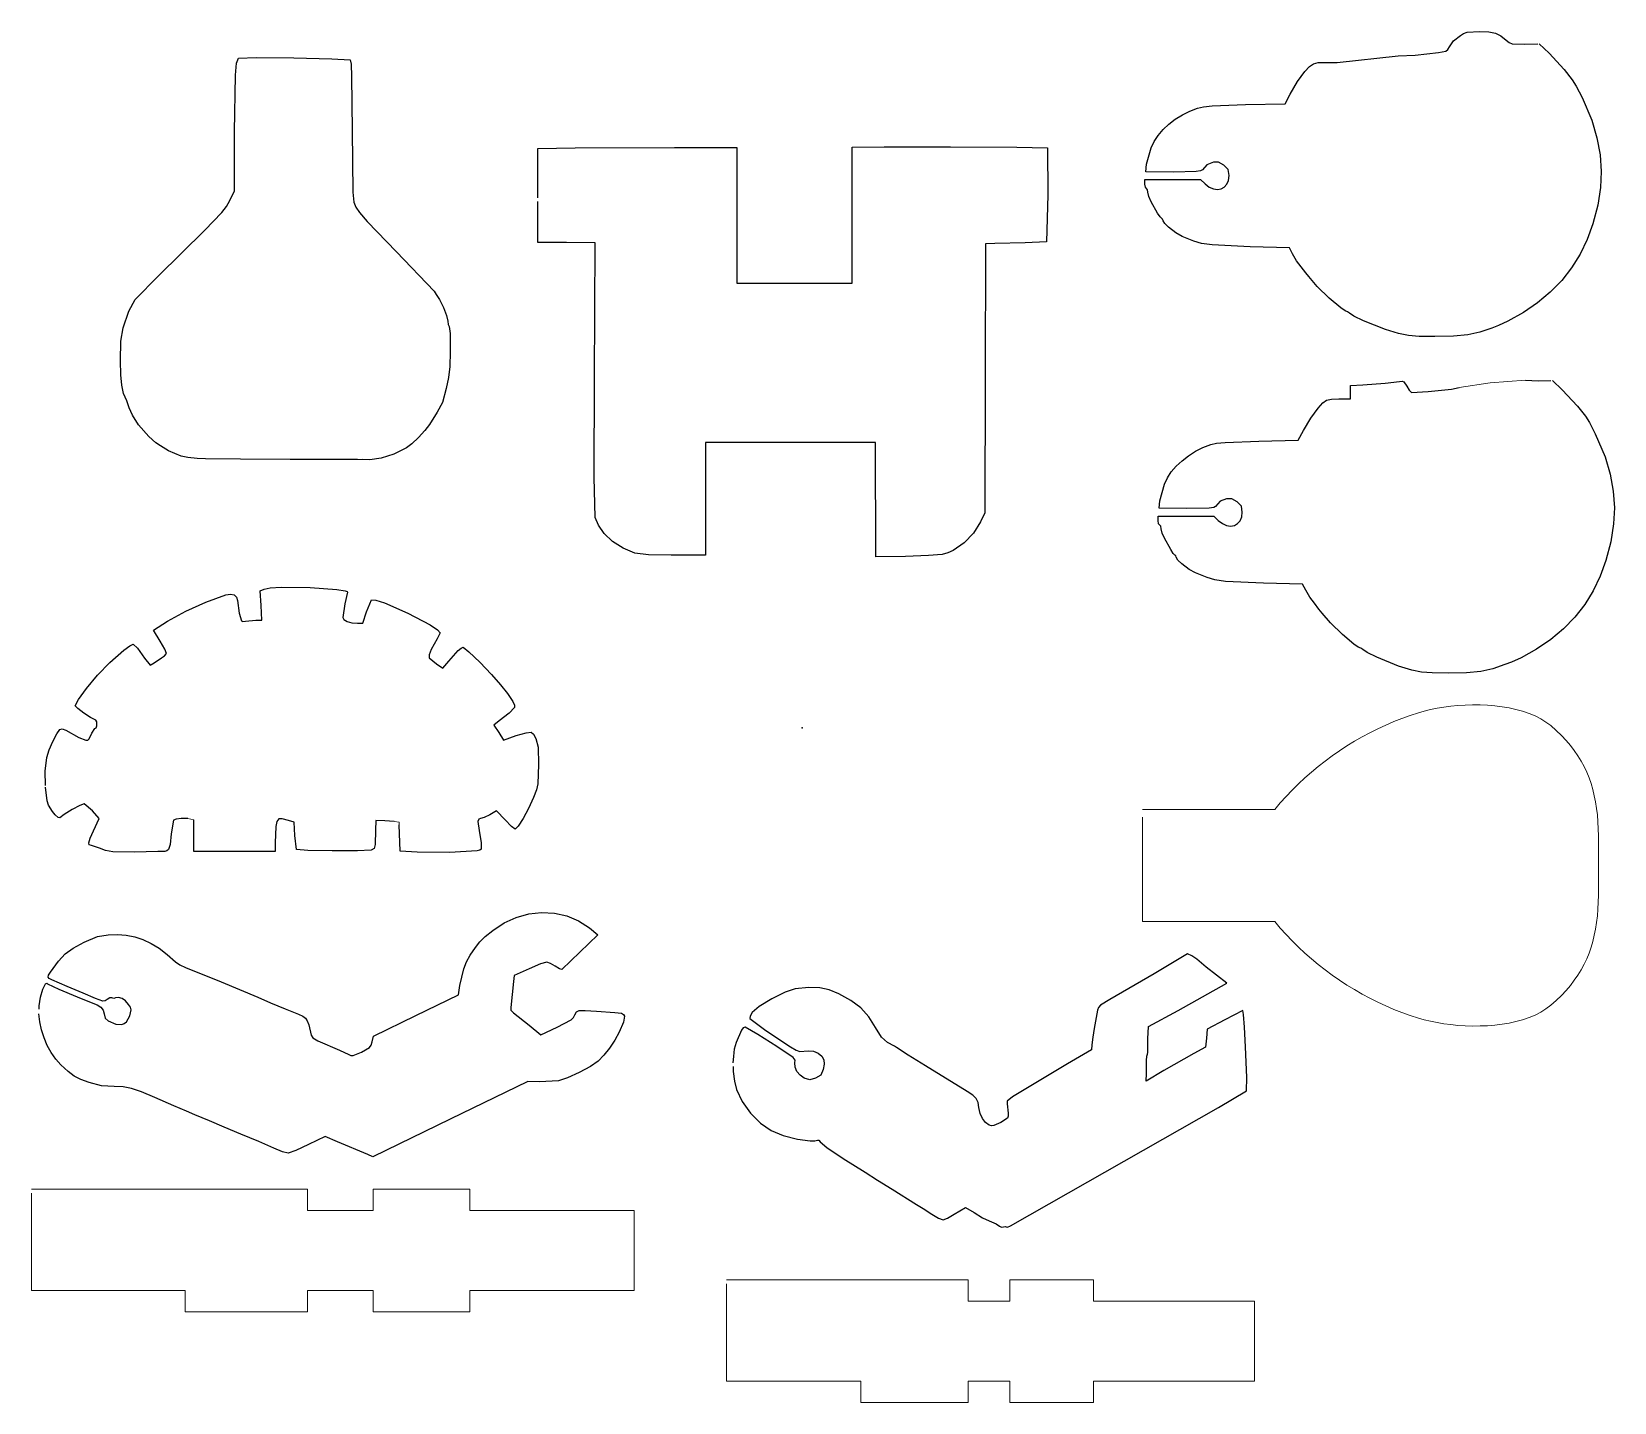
# Model space of a CAD drawing. Extents: x 15 to 312, y -32 to 226.
import ezdxf

# ---------------------------------------------------------------- set-up
doc = ezdxf.new("R2010")
doc.units = 0
doc.header["$MEASUREMENT"] = 0
doc.layers.add('Calque 1', color=7, linetype='Continuous')

# ---------------------------------------------------------------- blocks, each defined once
blk = doc.blocks.new('*E0')
at = {"color": 7, "linetype": 'Continuous', "lineweight": 0, "flags": 128}
blk.add_lwpolyline([(248.673922, 79.465738), (249.722841, 80.713895), (250.813898, 81.933428), (251.945344, 83.123158), (253.115435, 84.281911), (254.322422, 85.408508), (255.564559, 86.501774), (256.8401, 87.560531), (258.147297, 88.583603), (259.484403, 89.569813), (260.849672, 90.517985), (262.241357, 91.426942), (263.657711, 92.295507), (265.096988, 93.122503), (266.55744, 93.906755), (268.03732, 94.647084), (269.534883, 95.342315), (271.04838, 95.991271), (272.576066, 96.592775), (274.116193, 97.14565), (275.667015, 97.64872), (276.769192, 97.961052), (277.937307, 98.24149), (279.162836, 98.487748), (280.437255, 98.697546), (281.752041, 98.868598), (283.098671, 98.998621), (284.468621, 99.085333), (285.853367, 99.126449), (287.244386, 99.119687), (288.633155, 99.062763), (290.011149, 98.953393), (291.369846, 98.789295), (292.700722, 98.568185), (293.995254, 98.287779), (295.244917, 97.945795), (296.441189, 97.539948), (297.575545, 97.067956), (298.639463, 96.527535), (299.624419, 95.916402), (300.521889, 95.232273), (301.556058, 94.31773), (302.513701, 93.392861), (303.397303, 92.456052), (304.209351, 91.505688), (304.95233, 90.540155), (305.628725, 89.557839), (306.241023, 88.557125), (306.791709, 87.536398), (307.283268, 86.494044), (307.718186, 85.428449), (308.098949, 84.337999), (308.428042, 83.221078), (308.707951, 82.076073), (308.941162, 80.901368), (309.13016, 79.69535), (309.277431, 78.456404), (309.385461, 77.182916), (309.456735, 75.873271), (309.493738, 74.525854), (309.498957, 73.139052)], dxfattribs=at)
blk = doc.blocks.new('*E1')
at = {"color": 7, "linetype": 'Continuous', "lineweight": 0, "flags": 128}
blk.add_lwpolyline([(248.673922, 58.465738), (249.722841, 57.217581), (250.813898, 55.998048), (251.945344, 54.808318), (253.115435, 53.649566), (254.322422, 52.522968), (255.564559, 51.429703), (256.8401, 50.370946), (258.147297, 49.347874), (259.484403, 48.361663), (260.849672, 47.413491), (262.241357, 46.504535), (263.657711, 45.63597), (265.096988, 44.808973), (266.55744, 44.024722), (268.03732, 43.284392), (269.534883, 42.589162), (271.04838, 41.940206), (272.576066, 41.338702), (274.116193, 40.785827), (275.667015, 40.282757), (276.769192, 39.970425), (277.937307, 39.689988), (279.162836, 39.443729), (280.437255, 39.233931), (281.752041, 39.062879), (283.098671, 38.932856), (284.468621, 38.846144), (285.853367, 38.805028), (287.244386, 38.81179), (288.633155, 38.868714), (290.01115, 38.978083), (291.369847, 39.142181), (292.700722, 39.363292), (293.995254, 39.643697), (295.244917, 39.985681), (296.441189, 40.391528), (297.575545, 40.86352), (298.639463, 41.403941), (299.624419, 42.015074), (300.521889, 42.699203), (301.556058, 43.613746), (302.513701, 44.538615), (303.397303, 45.475424), (304.209351, 46.425788), (304.95233, 47.391321), (305.628725, 48.373637), (306.241023, 49.374352), (306.791709, 50.395078), (307.283268, 51.437432), (307.718186, 52.503027), (308.098949, 53.593478), (308.428042, 54.710398), (308.707951, 55.855404), (308.941162, 57.030108), (309.13016, 58.236126), (309.277431, 59.475072), (309.385461, 60.748561), (309.456735, 62.058206), (309.493738, 63.405622), (309.498957, 64.792424)], dxfattribs=at)

msp = doc.modelspace()

# ---------------------------------------------------------------- linework, layer by layer
at = {"color": 7, "linetype": 'Continuous', "lineweight": 0}
for p, q in [((289.169316, 159.64795), (283.324746, 158.7479)), ((295.757461, 160.100907), (289.169316, 159.64795)), ((44.484804, 77.774967), (45.622721, 77.51834)), ((248.673922, 79.465738), (223.844018, 79.465738)), ((223.844018, 78.047575), (223.844018, 58.465738)), ((84.203744, 77.128824), (83.258705, 77.249486)), ((84.218506, 76.617012), (84.203744, 77.128824)), ((309.498957, 64.792424), (309.498957, 73.139052)), ((223.844018, 58.465738), (248.673922, 58.465738)), ((15.172515, 8.140808), (43.985998, 8.140808)), ((15.172515, 4.140808), (15.172515, 7.415689)), ((43.985998, 8.140808), (66.968181, 8.140808)), ((66.968181, 8.140808), (66.968181, 4.140808)), ((79.316816, 4.140808), (79.316816, 8.140808)), ((79.316816, 8.140808), (97.496752, 8.140808)), ((97.496752, 8.140808), (97.496752, 4.140808)), ((66.968181, 4.140808), (79.316816, 4.140808)), ((97.496752, 4.140808), (128.368341, 4.140808)), ((145.699162, -8.88612), (170.949022, -8.88612)), ((170.949022, -8.88612), (191.088792, -8.88612)), ((191.088792, -8.88612), (191.088792, -12.88612)), ((198.935555, -12.88612), (198.935555, -8.88612)), ((198.935555, -8.88612), (214.638376, -8.88612)), ((214.638376, -8.88612), (214.638376, -12.88612)), ((145.699162, -12.88612), (145.699162, -9.61124)), ((145.699162, -27.88612), (145.699162, -12.88612)), ((191.088792, -12.88612), (198.935555, -12.88612)), ((214.638376, -12.88612), (244.895042, -12.88612)), ((244.895042, -12.88612), (244.895042, -27.88612)), ((170.949022, -27.88612), (145.699162, -27.88612)), ((170.949022, -31.88612), (170.949022, -27.88612)), ((191.088792, -27.88612), (191.088792, -31.88612)), ((191.088792, -27.88612), (198.935555, -27.88612)), ((198.935555, -27.88612), (198.935555, -31.88612)), ((214.638376, -31.88612), (214.638376, -27.88612)), ((214.638376, -27.88612), (244.895042, -27.88612)), ((191.088792, -31.88612), (170.949022, -31.88612)), ((198.935555, -31.88612), (214.638376, -31.88612))]:
    msp.add_line(p, q, dxfattribs=at)
at = {"color": 7, "linetype": 'Continuous', "lineweight": 0, "flags": 128}
msp.add_lwpolyline([(128.368341, 4.140808), (128.368341, -10.859192), (97.496752, -10.859192), (97.496752, -14.859192), (79.316816, -14.859192), (79.316816, -10.859192), (66.968181, -10.859192), (66.968181, -14.859192), (43.985998, -14.859192), (43.985998, -10.859192), (15.172515, -10.859192), (15.172515, 4.140808)], dxfattribs=at)
at = {"color": 7, "linetype": 'Continuous'}
msp.add_point((159.902638, 94.832295), dxfattribs=at)
at = {"layer": 'Calque 1', "color": 7}
for p, q in [((281.493453, 222.721241), (282.229357, 223.846998)), ((282.229357, 223.846998), (283.558852, 224.901741)), ((283.558852, 224.901741), (284.157793, 225.264437)), ((284.157793, 225.264437), (284.808003, 225.473573)), ((284.808003, 225.473573), (287.114171, 225.598008)), ((287.114171, 225.598008), (288.870036, 225.542314)), ((288.870036, 225.542314), (290.132003, 225.306958)), ((290.132003, 225.306958), (291.150966, 224.811562)), ((291.150966, 224.811562), (292.177819, 223.97575)), ((292.177819, 223.97575), (292.709589, 223.537051)), ((292.709589, 223.537051), (293.279858, 223.308175)), ((293.279858, 223.308175), (295.68528, 223.23819)), ((295.68528, 223.23819), (298.071805, 223.280435)), ((298.346075, 223.28529), (300.200837, 221.540559)), ((53.658604, 219.673035), (54.017099, 220.594439)), ((54.017099, 220.594439), (57.352016, 220.712905)), ((57.352016, 220.712905), (64.440365, 220.665345)), ((64.440365, 220.665345), (71.5661, 220.505893)), ((71.5661, 220.505893), (75.013174, 220.28868)), ((75.013174, 220.28868), (75.165284, 219.487187)), ((260.427822, 219.821521), (271.882297, 221.043077)), ((271.882297, 221.043077), (275.035966, 221.198872)), ((275.035966, 221.198872), (279.410747, 221.674352)), ((279.410747, 221.674352), (280.847143, 221.955168)), ((280.847143, 221.955168), (281.200564, 222.243118)), ((281.200564, 222.243118), (281.493453, 222.721241)), ((300.200837, 221.540559), (303.043376, 218.468254)), ((53.280584, 206.803295), (53.435387, 217.42375)), ((53.435387, 217.42375), (53.658604, 219.673035)), ((75.165284, 219.487187), (75.273027, 217.152871)), ((75.273027, 217.152871), (75.379882, 206.998968)), ((252.952052, 216.21176), (254.356062, 218.098049)), ((254.356062, 218.098049), (255.221183, 219.064534)), ((255.221183, 219.064534), (255.942204, 219.579512)), ((255.942204, 219.579512), (256.836954, 219.784626)), ((256.836954, 219.784626), (258.22326, 219.821521)), ((258.22326, 219.821521), (260.427822, 219.821521)), ((303.043376, 218.468254), (304.549194, 216.576103)), ((251.584936, 213.8604), (252.952052, 216.21176)), ((304.549194, 216.576103), (305.30951, 215.362862)), ((305.30951, 215.362862), (306.40896, 213.226686)), ((232.721291, 210.678831), (234.181156, 211.229923)), ((234.181156, 211.229923), (235.273726, 211.480251)), ((235.273726, 211.480251), (236.914239, 211.657474)), ((236.914239, 211.657474), (243.182337, 211.891299)), ((243.182337, 211.891299), (250.631293, 212.060409)), ((250.631293, 212.060409), (251.584936, 213.8604)), ((306.40896, 213.226686), (308.271837, 208.955965)), ((227.703459, 207.188839), (228.786357, 208.212922)), ((228.786357, 208.212922), (229.999733, 209.149701)), ((229.999733, 209.149701), (231.319431, 209.978547)), ((231.319431, 209.978547), (232.721291, 210.678831)), ((308.271837, 208.955965), (309.209113, 205.653881)), ((53.268279, 195.70829), (53.280584, 206.803295)), ((75.379882, 206.998968), (75.498818, 195.455868)), ((226.025733, 204.961279), (226.775199, 206.098082)), ((226.775199, 206.098082), (227.703459, 207.188839)), ((309.209113, 205.653881), (309.78233, 202.455877)), ((110.230588, 203.630849), (117.283325, 203.743159)), ((110.251199, 202.501842), (110.230588, 203.630849)), ((110.272238, 194.374981), (110.251199, 202.501842)), ((117.283325, 203.743159), (135.907384, 203.867014)), ((135.907384, 203.867014), (147.610309, 203.860777)), ((147.610309, 203.860777), (147.610309, 178.345378)), ((169.280502, 203.92725), (175.334025, 203.940776)), ((169.280502, 178.345378), (169.280502, 203.92725)), ((175.334025, 203.940776), (187.769334, 203.974879)), ((187.769334, 203.974879), (200.202132, 203.906008)), ((200.202132, 203.906008), (205.964306, 203.743484)), ((205.964306, 203.743484), (206.035242, 194.936092)), ((224.614353, 200.699517), (225.47922, 203.799059)), ((225.47922, 203.799059), (226.025733, 204.961279)), ((309.78233, 202.455877), (309.992348, 199.355039)), ((224.469178, 199.270482), (224.614353, 200.699517)), ((229.700562, 199.205808), (224.469178, 199.270482)), ((224.614353, 200.699517), (224.614353, 200.699517)), ((233.894189, 199.305779), (229.700562, 199.205808)), ((234.763145, 199.43314), (233.894189, 199.305779)), ((235.096679, 199.634583), (234.763145, 199.43314)), ((235.935513, 200.589732), (235.096679, 199.634583)), ((237.155758, 201.074478), (235.935513, 200.589732)), ((238.13757, 201.076383), (237.155758, 201.074478)), ((239.12224, 200.506757), (238.13757, 201.076383)), ((239.933799, 199.678989), (239.12224, 200.506757)), ((240.101546, 198.569936), (239.933799, 199.678989)), ((309.992348, 199.355039), (309.840027, 196.34445)), ((224.303378, 196.961521), (224.303378, 197.808187)), ((224.303378, 197.808187), (229.527057, 197.808187)), ((224.386281, 196.363562), (224.303378, 196.961521)), ((224.5856, 196.114854), (224.386281, 196.363562)), ((229.527057, 197.808187), (234.750737, 197.808187)), ((234.750737, 197.808187), (235.601086, 196.995548)), ((235.601086, 196.995548), (236.379062, 196.394636)), ((236.379062, 196.394636), (237.162149, 196.044959)), ((238.610335, 196.052678), (239.208776, 196.386754)), ((239.208776, 196.386754), (239.679011, 196.925429)), ((239.679011, 196.925429), (239.987711, 197.657043)), ((239.987711, 197.657043), (240.101546, 198.569936)), ((309.840027, 196.34445), (309.360523, 192.999129)), ((51.770451, 192.775869), (52.375127, 193.856398)), ((52.375127, 193.856398), (53.268279, 195.70829)), ((75.498818, 195.455868), (75.689083, 193.587319)), ((75.689083, 193.587319), (76.045672, 192.610825)), ((110.276269, 185.991508), (110.274032, 193.682172)), ((206.035242, 194.936092), (205.802712, 186.120949)), ((224.78492, 195.910119), (224.5856, 196.114854)), ((224.867822, 195.417884), (224.78492, 195.910119)), ((225.046391, 194.612241), (224.867822, 195.417884)), ((225.475718, 193.653995), (225.046391, 194.612241)), ((226.656967, 191.528743), (225.475718, 193.653995)), ((237.162149, 196.044959), (237.917016, 195.93486)), ((237.917016, 195.93486), (238.610335, 196.052678)), ((47.684063, 188.300292), (50.918169, 191.644975)), ((50.918169, 191.644975), (51.770451, 192.775869)), ((76.045672, 192.610825), (76.738405, 191.611922)), ((76.738405, 191.611922), (78.208616, 189.924761)), ((227.129417, 190.781295), (226.656967, 191.528743)), ((227.46018, 190.470409), (227.129417, 190.781295)), ((227.622523, 190.350274), (227.46018, 190.470409)), ((227.690045, 190.061438), (227.622523, 190.350274)), ((309.360523, 192.999129), (308.403784, 189.482632)), ((38.927381, 179.671712), (47.684063, 188.300292)), ((78.208616, 189.924761), (83.736228, 184.207285)), ((228.00093, 189.540401), (227.690045, 190.061438)), ((228.748378, 188.861994), (228.00093, 189.540401)), ((230.118141, 187.78025), (228.748378, 188.861994)), ((231.316673, 187.131245), (230.118141, 187.78025)), ((308.403784, 189.482632), (307.359401, 186.548814)), ((115.638423, 185.964606), (110.276269, 185.991508)), ((121.000578, 185.937704), (115.638423, 185.964606)), ((120.872418, 160.393084), (121.000578, 185.937704)), ((194.343215, 185.738164), (194.270043, 160.465667)), ((196.12491, 185.789537), (194.343215, 185.738164)), ((201.808414, 185.932732), (196.12491, 185.789537)), ((205.802712, 186.120949), (201.808414, 185.932732)), ((233.4756, 186.241007), (231.316673, 187.131245)), ((234.928931, 185.830261), (233.4756, 186.241007)), ((236.933955, 185.544829), (234.928931, 185.830261)), ((244.071535, 185.20609), (236.933955, 185.544829)), ((251.431777, 185.016965), (244.071535, 185.20609)), ((252.016601, 183.86313), (251.431777, 185.016965)), ((307.359401, 186.548814), (306.038717, 183.794075)), ((83.736228, 184.207285), (90.803834, 176.847698)), ((252.788775, 182.568187), (252.016601, 183.86313)), ((253.654489, 181.439298), (252.788775, 182.568187)), ((254.503916, 180.310409), (253.654489, 181.439298)), ((306.038717, 183.794075), (304.444369, 181.22144)), ((34.634859, 175.282744), (38.927381, 179.671712)), ((255.081958, 179.572652), (254.503916, 180.310409)), ((256.658425, 177.733285), (255.081958, 179.572652)), ((302.578997, 178.833937), (300.44524, 176.634593)), ((304.444369, 181.22144), (302.578997, 178.833937)), ((90.803834, 176.847698), (91.181185, 176.215712)), ((91.181185, 176.215712), (91.804727, 175.276179)), ((147.610309, 178.345378), (169.280502, 178.345378)), ((258.913409, 175.554318), (256.658425, 177.733285)), ((261.075121, 173.734514), (258.913409, 175.554318)), ((300.44524, 176.634593), (298.045736, 174.626432)), ((32.388985, 169.939744), (33.452674, 173.068134)), ((33.452674, 173.068134), (34.634859, 175.282744)), ((91.804727, 175.276179), (92.516401, 173.803212)), ((92.516401, 173.803212), (93.10113, 172.291913)), ((261.879815, 173.17766), (261.075121, 173.734514)), ((262.371769, 172.972632), (261.879815, 173.17766)), ((262.732638, 172.732585), (262.371769, 172.972632)), ((263.556479, 172.182169), (262.732638, 172.732585)), ((295.383123, 172.812483), (292.460042, 171.195772)), ((298.045736, 174.626432), (295.383123, 172.812483)), ((31.938152, 167.426291), (32.388985, 169.939744)), ((93.10113, 172.291913), (93.343834, 171.237385)), ((93.343834, 171.237385), (93.427708, 170.578019)), ((93.427708, 170.578019), (93.629361, 170.200704)), ((93.629361, 170.200704), (93.811401, 168.872313)), ((265.381085, 171.284716), (263.556479, 172.182169)), ((269.458933, 169.634214), (265.381085, 171.284716)), ((271.954766, 168.883912), (269.458933, 169.634214)), ((289.426153, 169.896669), (287.183178, 169.119173)), ((290.696153, 170.392559), (289.426153, 169.896669)), ((292.460042, 171.195772), (290.696153, 170.392559)), ((31.831844, 163.787376), (31.938152, 167.426291)), ((93.811401, 168.872313), (93.805942, 165.456825)), ((273.793945, 168.491245), (271.954766, 168.883912)), ((275.793951, 168.3405), (273.793945, 168.491245)), ((278.772267, 168.315965), (275.793951, 168.3405)), ((282.242382, 168.386113), (278.772267, 168.315965)), ((284.917304, 168.634751), (282.242382, 168.386113)), ((287.183178, 169.119173), (284.917304, 168.634751)), ((31.895019, 161.153094), (31.831844, 163.787376)), ((93.805942, 165.456825), (93.702751, 162.692311)), ((32.090181, 159.174866), (31.895019, 161.153094)), ((93.486316, 160.603927), (93.059489, 158.568923)), ((93.702751, 162.692311), (93.486316, 160.603927)), ((32.453991, 157.621033), (32.090181, 159.174866)), ((33.02311, 156.259939), (32.453991, 157.621033)), ((93.059489, 158.568923), (92.325117, 155.964551)), ((120.852196, 141.887035), (120.872418, 160.393084)), ((194.270043, 160.465667), (194.196901, 135.193171)), ((262.905425, 159.103582), (265.233759, 159.275961)), ((262.905425, 157.858917), (262.905425, 159.103582)), ((262.905425, 156.614253), (262.905425, 157.858917)), ((265.233759, 159.275961), (269.396536, 159.578774)), ((269.396536, 159.578774), (272.110803, 159.866113)), ((272.110803, 159.866113), (272.597343, 159.920529)), ((272.597343, 159.920529), (272.926333, 159.833459)), ((272.926333, 159.833459), (273.472686, 159.00715)), ((273.472686, 159.00715), (273.932155, 158.244022)), ((273.932155, 158.244022), (274.3599, 157.835809)), ((274.3599, 157.835809), (277.513569, 157.991604)), ((277.513569, 157.991604), (281.88835, 158.467084)), ((281.88835, 158.467084), (283.324746, 158.7479)), ((295.757461, 160.100907), (298.162883, 160.030922)), ((298.162883, 160.030922), (300.549408, 160.073167)), ((300.823678, 160.078022), (302.67844, 158.333291)), ((302.67844, 158.333291), (305.520979, 155.260986)), ((33.512723, 154.927969), (33.02311, 156.259939)), ((34.089591, 153.541853), (33.512723, 154.927969)), ((92.325117, 155.964551), (91.358635, 154.130107)), ((255.429655, 153.004492), (256.833665, 154.890781)), ((256.833665, 154.890781), (257.698786, 155.857266)), ((257.698786, 155.857266), (258.419807, 156.372244)), ((258.419807, 156.372244), (259.314557, 156.577358)), ((259.314557, 156.577358), (260.700863, 156.614253)), ((260.700863, 156.614253), (262.905425, 156.614253)), ((305.520979, 155.260986), (307.026797, 153.368835)), ((35.236559, 151.755421), (34.089591, 153.541853)), ((37.198631, 149.521453), (35.236559, 151.755421)), ((89.877798, 151.830873), (89.006643, 150.655735)), ((91.358635, 154.130107), (89.877798, 151.830873)), ((254.062539, 150.653132), (255.429655, 153.004492)), ((307.026797, 153.368835), (307.787113, 152.155594)), ((307.787113, 152.155594), (308.886563, 150.019418)), ((38.519645, 148.330522), (37.198631, 149.521453)), ((87.840355, 149.363251), (86.616392, 148.19762)), ((89.006643, 150.655735), (87.840355, 149.363251)), ((239.391842, 148.450206), (245.65994, 148.684031)), ((245.65994, 148.684031), (253.108896, 148.853141)), ((253.108896, 148.853141), (254.062539, 150.653132)), ((308.886563, 150.019418), (310.74944, 145.748697)), ((39.359225, 147.780183), (38.519645, 148.330522)), ((40.89386, 146.828221), (39.359225, 147.780183)), ((43.24939, 145.845962), (40.89386, 146.828221)), ((44.538634, 145.573935), (43.24939, 145.845962)), ((83.222837, 146.244694), (80.797596, 145.456756)), ((85.572211, 147.403044), (83.222837, 146.244694)), ((86.616392, 148.19762), (85.572211, 147.403044)), ((173.667719, 148.432535), (141.760686, 148.432535)), ((141.760686, 148.432535), (141.760686, 127.234037)), ((173.721352, 126.936956), (173.667719, 148.432535)), ((231.26396, 145.005654), (232.477336, 145.942433)), ((232.477336, 145.942433), (233.797034, 146.771279)), ((233.797034, 146.771279), (235.198894, 147.471563)), ((235.198894, 147.471563), (236.658759, 148.022655)), ((236.658759, 148.022655), (237.751329, 148.272983)), ((237.751329, 148.272983), (239.391842, 148.450206)), ((310.74944, 145.748697), (311.686716, 142.446613)), ((46.271716, 145.385099), (44.538634, 145.573935)), ((47.824421, 145.326467), (46.271716, 145.385099)), ((54.423991, 145.302076), (47.824421, 145.326467)), ((63.728874, 145.226078), (54.423991, 145.302076)), ((76.410501, 145.226078), (63.728874, 145.226078)), ((78.715969, 145.141876), (76.410501, 145.226078)), ((77.397441, 145.402701), (77.397441, 145.402701)), ((80.797596, 145.456756), (78.715969, 145.141876)), ((228.503336, 141.754011), (229.252802, 142.890814)), ((229.252802, 142.890814), (230.181062, 143.981571)), ((230.181062, 143.981571), (231.26396, 145.005654)), ((121.000293, 134.357115), (120.852196, 141.887035)), ((227.091956, 137.492249), (227.956823, 140.591791)), ((227.956823, 140.591791), (228.503336, 141.754011)), ((311.686716, 142.446613), (312.259933, 139.248609)), ((226.946781, 136.063214), (227.091956, 137.492249)), ((227.091956, 137.492249), (227.091956, 137.492249)), ((238.413116, 137.382464), (237.574282, 136.427315)), ((239.633361, 137.86721), (238.413116, 137.382464)), ((240.615173, 137.869115), (239.633361, 137.86721)), ((241.599843, 137.299489), (240.615173, 137.869115)), ((242.411402, 136.471721), (241.599843, 137.299489)), ((312.259933, 139.248609), (312.469951, 136.147771)), ((121.681749, 132.875841), (121.000293, 134.357115)), ((194.196901, 135.193171), (193.42481, 133.543915)), ((226.780981, 133.754253), (226.780981, 134.600919)), ((226.780981, 134.600919), (232.00466, 134.600919)), ((232.178165, 135.99854), (226.946781, 136.063214)), ((232.00466, 134.600919), (237.22834, 134.600919)), ((236.371792, 136.098511), (232.178165, 135.99854)), ((237.240748, 136.225872), (236.371792, 136.098511)), ((237.22834, 134.600919), (238.078689, 133.78828)), ((237.574282, 136.427315), (237.240748, 136.225872)), ((238.078689, 133.78828), (238.856665, 133.187368)), ((242.156614, 133.718161), (242.465314, 134.449775)), ((242.579149, 135.362668), (242.411402, 136.471721)), ((242.465314, 134.449775), (242.579149, 135.362668)), ((312.469951, 136.147771), (312.31763, 133.137182)), ((122.691622, 131.333455), (121.681749, 132.875841)), ((124.287094, 129.841666), (122.691622, 131.333455)), ((192.096953, 131.412903), (190.319923, 129.561579)), ((193.42481, 133.543915), (192.096953, 131.412903)), ((226.863884, 133.156294), (226.780981, 133.754253)), ((227.063203, 132.907586), (226.863884, 133.156294)), ((227.262523, 132.702851), (227.063203, 132.907586)), ((227.345425, 132.210616), (227.262523, 132.702851)), ((227.523994, 131.404973), (227.345425, 132.210616)), ((227.953321, 130.446727), (227.523994, 131.404973)), ((238.856665, 133.187368), (239.639752, 132.837691)), ((239.639752, 132.837691), (240.394619, 132.727592)), ((240.394619, 132.727592), (241.087938, 132.84541)), ((241.087938, 132.84541), (241.686379, 133.179486)), ((241.686379, 133.179486), (242.156614, 133.718161)), ((312.31763, 133.137182), (311.838126, 129.791861)), ((126.272915, 128.55211), (124.287094, 129.841666)), ((128.45384, 127.61642), (126.272915, 128.55211)), ((188.294755, 128.161838), (187.251941, 127.685026)), ((190.319923, 129.561579), (188.294755, 128.161838)), ((229.13457, 128.321475), (227.953321, 130.446727)), ((229.60702, 127.574027), (229.13457, 128.321475)), ((311.838126, 129.791861), (310.881387, 126.275364)), ((128.453839, 127.616406), (128.45384, 127.61642)), ((131.042121, 127.339986), (128.453839, 127.616406)), ((135.312418, 127.225526), (131.042121, 127.339986)), ((141.760686, 127.234037), (135.312418, 127.225526)), ((179.316608, 127.029727), (173.721352, 126.936956)), ((183.65325, 127.172524), (179.316608, 127.029727)), ((186.222479, 127.38557), (183.65325, 127.172524)), ((187.251941, 127.685026), (186.222479, 127.38557)), ((229.937783, 127.263141), (229.60702, 127.574027)), ((230.100126, 127.143006), (229.937783, 127.263141)), ((230.167648, 126.85417), (230.100126, 127.143006)), ((230.478533, 126.333133), (230.167648, 126.85417)), ((231.225981, 125.654726), (230.478533, 126.333133)), ((232.595744, 124.572982), (231.225981, 125.654726)), ((310.881387, 126.275364), (309.837004, 123.341546)), ((233.794276, 123.923977), (232.595744, 124.572982)), ((235.953203, 123.033739), (233.794276, 123.923977)), ((237.406534, 122.622993), (235.953203, 123.033739)), ((239.411558, 122.337561), (237.406534, 122.622993)), ((246.549138, 121.998822), (239.411558, 122.337561)), ((253.90938, 121.809697), (246.549138, 121.998822)), ((309.837004, 123.341546), (308.51632, 120.586807)), ((47.91892, 118.424768), (51.6294, 119.798084)), ((51.6294, 119.798084), (52.517734, 119.95138)), ((52.517734, 119.95138), (53.214675, 119.805779)), ((53.214675, 119.805779), (53.669809, 119.386021)), ((53.669809, 119.386021), (53.832723, 118.716846)), ((58.098165, 120.533298), (58.843932, 120.885244)), ((58.265856, 117.780799), (58.098165, 120.533298)), ((58.843932, 120.885244), (59.999716, 121.110489)), ((59.999716, 121.110489), (62.040812, 121.224732)), ((62.040812, 121.224732), (67.46689, 121.170557)), ((67.46689, 121.170557), (72.498066, 120.823423)), ((72.498066, 120.823423), (74.045534, 120.571465)), ((74.51024, 120.284031), (73.996074, 118.106689)), ((74.045534, 120.571465), (74.433733, 120.431396)), ((74.433733, 120.431396), (74.51024, 120.284031)), ((254.494204, 120.655862), (253.90938, 121.809697)), ((255.266378, 119.360919), (254.494204, 120.655862)), ((256.132092, 118.23203), (255.266378, 119.360919)), ((308.51632, 120.586807), (306.921972, 118.014172)), ((40.679306, 114.887415), (44.114134, 116.712264)), ((44.114134, 116.712264), (47.91892, 118.424768)), ((53.832723, 118.716846), (54.176168, 116.36281)), ((54.176168, 116.36281), (54.582714, 114.941548)), ((58.433544, 115.0283), (58.265856, 117.780799)), ((73.996074, 118.106689), (73.603127, 115.549799)), ((77.398279, 114.46668), (78.074749, 116.590911)), ((78.074749, 116.590911), (78.981828, 118.85766)), ((78.981828, 118.85766), (79.823523, 118.811431)), ((79.823523, 118.811431), (81.424491, 118.29828)), ((81.424491, 118.29828), (85.829796, 116.387217)), ((85.829796, 116.387217), (90.048841, 114.156474)), ((256.981519, 117.103141), (256.132092, 118.23203)), ((257.559561, 116.365384), (256.981519, 117.103141)), ((259.136028, 114.526017), (257.559561, 116.365384)), ((306.921972, 118.014172), (305.0566, 115.626669)), ((38.078698, 113.177063), (40.679306, 114.887415)), ((39.312438, 111.114781), (38.078698, 113.177063)), ((54.582714, 114.941548), (54.866216, 114.801067)), ((54.866216, 114.801067), (55.340335, 114.864157)), ((55.340335, 114.864157), (57.2973, 115.0283)), ((57.2973, 115.0283), (58.433544, 115.0283)), ((73.603127, 115.549799), (73.826962, 115.144614)), ((73.826962, 115.144614), (74.444933, 114.797497)), ((74.444933, 114.797497), (75.336734, 114.555399)), ((75.336734, 114.555399), (76.382059, 114.465269)), ((76.382059, 114.465269), (77.398279, 114.46668)), ((90.048841, 114.156474), (91.416984, 113.243722)), ((91.416984, 113.243722), (91.932723, 112.63805)), ((261.391012, 112.34705), (259.136028, 114.526017)), ((302.922843, 113.427325), (300.523339, 111.419164)), ((305.0566, 115.626669), (302.922843, 113.427325)), ((32.513565, 109.431621), (33.60259, 110.214395)), ((33.60259, 110.214395), (34.236025, 110.512744)), ((34.236025, 110.512744), (35.025146, 109.816242)), ((40.206334, 109.599983), (39.312438, 111.114781)), ((91.358339, 111.551985), (90.215007, 109.515648)), ((91.932723, 112.63805), (91.358339, 111.551985)), ((263.552724, 110.527246), (261.391012, 112.34705)), ((264.357418, 109.970392), (263.552724, 110.527246)), ((300.523339, 111.419164), (297.860726, 109.605215)), ((27.549469, 104.688053), (29.834182, 107.086437)), ((29.834182, 107.086437), (32.513565, 109.431621)), ((35.025146, 109.816242), (36.357791, 107.937142)), ((36.357791, 107.937142), (37.440037, 106.561633)), ((37.440037, 106.561633), (38.18673, 107.055522)), ((38.18673, 107.055522), (39.544123, 107.968169)), ((39.544123, 107.968169), (40.157874, 108.37203)), ((40.157874, 108.37203), (40.495641, 108.754971)), ((40.495641, 108.754971), (40.206334, 109.599983)), ((89.858617, 108.534702), (89.815811, 107.973142)), ((89.815811, 107.973142), (91.212724, 106.853795)), ((90.215007, 109.515648), (89.858617, 108.534702)), ((92.439479, 106.009765), (93.524169, 107.344032)), ((93.524169, 107.344032), (95.300181, 109.361313)), ((95.300181, 109.361313), (95.85138, 109.809563)), ((95.85138, 109.809563), (96.244989, 109.9483)), ((96.244989, 109.9483), (97.304257, 109.124127)), ((97.304257, 109.124127), (99.329153, 107.163123)), ((99.329153, 107.163123), (101.558991, 104.83256)), ((264.849372, 109.765364), (264.357418, 109.970392)), ((265.210241, 109.525317), (264.849372, 109.765364)), ((266.034082, 108.974901), (265.210241, 109.525317)), ((267.858688, 108.077448), (266.034082, 108.974901)), ((271.936536, 106.426946), (267.858688, 108.077448)), ((293.173756, 107.185291), (291.903756, 106.689401)), ((294.937645, 107.988504), (293.173756, 107.185291)), ((297.860726, 109.605215), (294.937645, 107.988504)), ((25.462799, 102.22961), (27.549469, 104.688053)), ((91.212724, 106.853795), (92.439479, 106.009765)), ((101.558991, 104.83256), (103.233082, 102.899712)), ((274.432369, 105.676644), (271.936536, 106.426946)), ((276.271548, 105.283977), (274.432369, 105.676644)), ((278.271554, 105.133232), (276.271548, 105.283977)), ((281.24987, 105.108697), (278.271554, 105.133232)), ((284.719985, 105.178845), (281.24987, 105.108697)), ((287.394907, 105.427483), (284.719985, 105.178845)), ((289.660781, 105.911905), (287.394907, 105.427483)), ((291.903756, 106.689401), (289.660781, 105.911905)), ((23.941456, 100.170935), (25.462799, 102.22961)), ((103.233082, 102.899712), (104.534524, 101.284422)), ((104.534524, 101.284422), (105.544229, 99.790869)), ((23.352723, 98.971856), (23.941456, 100.170935)), ((23.856602, 98.437788), (23.352723, 98.971856)), ((24.998334, 97.568992), (23.856602, 98.437788)), ((105.901657, 98.620673), (104.83997, 97.606716)), ((105.544229, 99.790869), (105.84955, 99.077532)), ((105.84955, 99.077532), (105.901657, 98.620673)), ((26.223063, 96.759073), (24.998334, 97.568992)), ((26.975932, 96.401633), (26.223063, 96.759073)), ((27.212582, 96.277279), (26.975932, 96.401633)), ((27.405894, 95.9783), (27.212582, 96.277279)), ((27.265146, 94.842586), (27.410944, 95.17223)), ((27.410944, 95.17223), (27.405894, 95.9783)), ((102.965219, 96.1489), (102.00327, 95.320448)), ((102.00327, 95.320448), (102.90109, 93.92132)), ((104.83997, 97.606716), (102.965219, 96.1489)), ((18.484326, 90.678884), (19.163566, 92.28227)), ((19.163566, 92.28227), (19.880996, 93.681598)), ((19.880996, 93.681598), (20.450548, 94.476835)), ((20.450548, 94.476835), (20.924788, 94.647391)), ((20.924788, 94.647391), (21.607343, 94.371778)), ((21.607343, 94.371778), (24.043143, 92.994529)), ((24.043143, 92.994529), (25.336428, 92.478128)), ((25.336428, 92.478128), (25.709981, 92.524246)), ((25.709981, 92.524246), (25.98433, 92.763377)), ((25.98433, 92.763377), (26.483982, 93.791078)), ((26.483982, 93.791078), (27.060311, 94.7083)), ((27.060311, 94.7083), (27.265146, 94.842586)), ((102.90109, 93.92132), (103.798906, 92.522192)), ((103.798906, 92.522192), (106.213854, 93.35459)), ((106.213854, 93.35459), (108.034542, 93.898293)), ((108.034542, 93.898293), (109.020734, 94.036591)), ((109.020734, 94.036591), (109.44227, 93.615879)), ((109.44227, 93.615879), (109.905382, 92.815579)), ((109.905382, 92.815579), (110.299882, 91.18749)), ((17.739143, 86.704123), (18.029346, 89.271472)), ((18.029346, 89.271472), (18.484326, 90.678884)), ((110.299882, 91.18749), (110.408189, 87.934967)), ((17.776378, 84.003036), (17.739143, 86.704123)), ((110.408189, 87.934967), (110.284935, 84.316027)), ((18.093364, 81.101696), (17.781201, 83.653177)), ((110.284935, 84.316027), (109.995444, 83.159262)), ((18.331312, 80.320463), (18.093364, 81.101696)), ((19.062517, 79.127609), (18.331312, 80.320463)), ((25.005769, 80.553303), (24.221644, 80.252832)), ((26.599166, 79.216228), (25.005769, 80.553303)), ((109.443489, 81.726078), (108.51882, 79.698007)), ((109.995444, 83.159262), (109.443489, 81.726078)), ((19.573617, 78.478469), (19.062517, 79.127609)), ((20.126165, 77.993418), (19.573617, 78.478469)), ((20.475516, 77.933327), (20.126165, 77.993418)), ((21.276315, 78.549463), (20.475516, 77.933327)), ((22.751758, 79.453758), (21.276315, 78.549463)), ((24.221644, 80.252832), (22.751758, 79.453758)), ((27.868279, 77.810137), (26.599166, 79.216228)), ((26.797172, 75.455382), (27.868279, 77.810137)), ((41.815783, 77.456343), (41.394978, 74.916868)), ((42.317947, 77.681371), (41.815783, 77.456343)), ((43.248752, 77.774967), (42.317947, 77.681371)), ((44.484804, 77.774967), (43.248752, 77.774967)), ((45.606259, 73.894411), (45.622721, 77.51834)), ((61.581689, 77.71203), (61.245731, 77.255359)), ((62.244845, 77.744493), (61.581689, 77.71203)), ((63.401013, 77.433926), (62.244845, 77.744493)), ((64.49375, 77.092883), (63.401013, 77.433926)), ((79.797168, 77.390571), (79.742292, 75.607212)), ((81.527938, 77.320027), (79.797168, 77.390571)), ((83.258705, 77.249486), (81.527938, 77.320027)), ((99.151892, 77.639955), (99.003957, 77.223737)), ((99.482168, 77.778367), (99.151892, 77.639955)), ((100.203046, 77.993427), (99.482168, 77.778367)), ((101.242676, 78.505716), (100.203046, 77.993427)), ((102.509297, 79.229664), (101.242676, 78.505716)), ((104.091579, 77.514537), (102.509297, 79.229664)), ((105.295598, 76.303229), (104.091579, 77.514537)), ((107.484225, 77.783163), (106.560498, 76.358109)), ((108.51882, 79.698007), (107.484225, 77.783163)), ((26.152145, 74.090073), (26.797172, 75.455382)), ((41.394978, 74.916868), (41.170954, 72.935949)), ((61.071153, 76.2933), (60.890731, 73.188855)), ((61.245731, 77.255359), (61.071153, 76.2933)), ((64.612018, 74.61922), (64.49375, 77.092883)), ((64.926049, 71.94979), (64.612018, 74.61922)), ((79.742292, 75.607212), (79.671737, 72.906633)), ((84.366077, 71.649054), (84.218506, 76.617012)), ((99.003957, 77.223737), (99.250949, 75.517189)), ((99.250949, 75.517189), (99.62979, 73.193591)), ((105.968436, 75.799411), (105.295598, 76.303229)), ((106.560498, 76.358109), (105.968436, 75.799411)), ((25.886294, 73.244957), (26.152145, 74.090073)), ((25.98592, 72.81495), (25.886294, 73.244957)), ((26.437325, 72.694967), (25.98592, 72.81495)), ((27.895474, 72.206321), (26.437325, 72.694967)), ((29.02985, 71.804243), (27.895474, 72.206321)), ((30.408279, 71.523725), (29.02985, 71.804243)), ((34.473303, 71.447922), (30.408279, 71.523725)), ((30.408279, 71.523725), (30.408279, 71.523725)), ((38.899284, 71.566078), (34.473303, 71.447922)), ((40.178798, 71.603853), (38.899284, 71.566078)), ((40.574754, 71.71544), (40.178798, 71.603853)), ((40.850791, 71.946043), (40.574754, 71.71544)), ((41.170954, 72.935949), (40.850791, 71.946043)), ((45.648191, 71.566078), (45.606259, 73.894411)), ((53.268191, 71.566078), (45.648191, 71.566078)), ((60.888191, 71.566078), (53.268191, 71.566078)), ((60.890731, 73.188855), (60.888191, 71.566078)), ((67.06858, 71.804745), (64.926049, 71.94979)), ((71.635842, 71.72616), (67.06858, 71.804745)), ((76.35432, 71.731874), (71.635842, 71.72616)), ((78.950501, 71.839732), (76.35432, 71.731874)), ((79.521074, 72.139589), (78.950501, 71.839732)), ((79.671737, 72.906633), (79.521074, 72.139589)), ((87.614142, 71.463543), (84.366077, 71.649054)), ((93.660874, 71.42057), (87.614142, 71.463543)), ((98.874806, 71.726747), (93.660874, 71.42057)), ((99.370734, 71.826003), (98.874806, 71.726747)), ((99.617501, 72.01735), (99.370734, 71.826003)), ((99.62979, 73.193591), (99.617501, 72.01735)), ((106.19416, 59.206584), (108.562815, 59.852907)), ((108.562815, 59.852907), (110.970964, 60.114377)), ((110.970964, 60.114377), (113.366917, 59.989523)), ((113.366917, 59.989523), (115.698979, 59.476875)), ((115.698979, 59.476875), (117.915459, 58.574963)), ((100.388593, 55.627943), (101.782105, 56.765255)), ((101.782105, 56.765255), (103.916693, 58.176876)), ((103.916693, 58.176876), (106.19416, 59.206584)), ((117.915459, 58.574963), (119.964665, 57.282317)), ((119.964665, 57.282317), (121.544945, 55.949793)), ((22.973569, 53.462141), (25.028784, 54.543989)), ((25.028784, 54.543989), (27.537046, 55.622797)), ((27.537046, 55.622797), (29.515776, 55.965372)), ((29.515776, 55.965372), (31.274676, 56.004776)), ((31.274676, 56.004776), (32.94114, 55.868692)), ((32.94114, 55.868692), (34.536238, 55.548684)), ((34.536238, 55.548684), (36.081044, 55.036311)), ((36.081044, 55.036311), (37.596628, 54.323136)), ((37.596628, 54.323136), (39.104065, 53.400722)), ((97.559771, 52.093527), (98.520092, 53.560572)), ((98.520092, 53.560572), (99.382144, 54.649213)), ((99.382144, 54.649213), (100.388593, 55.627943)), ((121.544945, 55.949793), (114.770114, 49.398727)), ((18.736936, 48.933833), (20.20929, 50.997358)), ((20.20929, 50.997358), (21.494286, 52.393363)), ((21.494286, 52.393363), (22.973569, 53.462141)), ((39.104065, 53.400722), (40.624424, 52.260627)), ((40.624424, 52.260627), (42.178777, 50.894417)), ((42.178777, 50.894417), (43.025559, 50.291244)), ((96.332685, 49.56608), (96.862767, 50.8458)), ((96.862767, 50.8458), (97.559771, 52.093527)), ((111.971857, 50.817052), (110.752019, 50.461505)), ((112.660176, 50.581514), (111.971857, 50.817052)), ((113.532453, 50.041514), (112.660176, 50.581514)), ((232.295028, 52.365182), (226.024987, 48.620974)), ((233.08846, 52.007112), (232.295028, 52.365182)), ((234.047962, 51.352175), (233.08846, 52.007112)), ((235.771484, 49.874023), (234.047962, 51.352175)), ((18.253087, 47.968876), (18.354889, 48.330114)), ((18.450621, 47.730537), (18.253087, 47.968876)), ((18.354889, 48.330114), (18.736936, 48.933833)), ((18.966583, 47.495517), (18.450621, 47.730537)), ((43.025559, 50.291244), (44.068279, 49.773629)), ((44.068279, 49.773629), (50.765292, 47.122828)), ((95.608364, 46.432196), (96.332685, 49.56608)), ((105.789115, 48.324986), (105.697505, 47.163691)), ((108.601828, 49.580382), (105.789115, 48.324986)), ((110.752019, 50.461505), (108.601828, 49.580382)), ((114.309867, 49.54051), (113.532453, 50.041514)), ((114.770114, 49.398727), (114.309867, 49.54051)), ((226.024987, 48.620974), (217.68867, 43.77469)), ((239.676577, 46.831959), (235.771484, 49.874023)), ((16.847056, 44.251277), (17.297836, 45.749599)), ((17.297836, 45.749599), (17.7836, 46.701911)), ((17.7836, 46.701911), (17.994374, 46.854971)), ((17.994374, 46.854971), (18.159622, 46.729516)), ((18.159622, 46.729516), (20.285565, 45.746454)), ((21.843666, 46.258704), (18.966583, 47.495517)), ((20.285565, 45.746454), (23.731531, 44.307967)), ((24.832178, 45.003774), (21.843666, 46.258704)), ((27.174965, 43.999001), (24.832178, 45.003774)), ((50.765292, 47.122828), (57.673593, 44.219024)), ((87.363386, 40.773428), (95.331787, 44.649948)), ((95.331787, 44.649948), (95.608364, 46.432196)), ((105.697505, 47.163691), (105.156757, 42.264399)), ((156.742021, 45.172475), (154.212423, 43.9091)), ((158.597982, 45.795825), (156.742021, 45.172475)), ((161.177056, 46.019391), (158.597982, 45.795825)), ((163.20118, 45.961101), (161.177056, 46.019391)), ((164.965511, 45.587294), (163.20118, 45.961101)), ((166.765207, 44.864307), (164.965511, 45.587294)), ((169.080482, 43.602714), (166.765207, 44.864307)), ((230.544447, 41.736243), (239.676577, 46.831959)), ((16.566059, 41.978924), (16.575982, 42.58564)), ((16.575982, 42.58564), (16.847056, 44.251277)), ((23.731531, 44.307967), (26.332323, 43.242929)), ((26.332323, 43.242929), (27.459676, 42.786532)), ((28.558482, 43.498837), (27.174965, 43.999001)), ((27.459676, 42.786532), (28.186117, 42.323316)), ((28.186117, 42.323316), (28.597328, 41.777266)), ((28.965411, 43.547703), (28.558482, 43.498837)), ((28.597328, 41.777266), (28.778991, 41.072369)), ((29.343466, 43.779575), (28.965411, 43.547703)), ((29.871065, 44.073378), (29.343466, 43.779575)), ((30.262961, 44.084071), (29.871065, 44.073378)), ((30.583062, 44.005164), (30.262961, 44.084071)), ((30.935992, 44.079269), (30.583062, 44.005164)), ((31.502347, 44.165366), (30.935992, 44.079269)), ((32.154271, 43.966281), (31.502347, 44.165366)), ((32.811967, 43.521259), (32.154271, 43.966281)), ((33.395642, 42.869547), (32.811967, 43.521259)), ((33.746523, 42.317057), (33.395642, 42.869547)), ((33.626764, 40.716207), (33.891512, 41.871752)), ((33.891512, 41.871752), (33.746523, 42.317057)), ((57.673593, 44.219024), (60.059986, 43.183043)), ((60.059986, 43.183043), (62.823681, 42.016768)), ((62.823681, 42.016768), (65.271536, 41.029301)), ((105.156757, 42.264399), (105.15747, 41.765983)), ((105.15747, 41.765983), (105.68068, 41.263892)), ((117.499357, 41.464831), (118.003309, 41.713109)), ((118.003309, 41.713109), (119.128344, 41.729251)), ((119.128344, 41.729251), (121.255159, 41.575052)), ((151.852811, 42.471712), (150.506808, 41.326321)), ((154.212423, 43.9091), (151.852811, 42.471712)), ((170.9229, 42.201578), (169.080482, 43.602714)), ((172.419474, 40.544606), (170.9229, 42.201578)), ((215.39684, 41.777153), (214.761381, 38.370021)), ((215.577999, 42.290995), (215.39684, 41.777153)), ((215.917746, 42.705764), (215.577999, 42.290995)), ((217.68867, 43.77469), (215.917746, 42.705764)), ((224.949743, 38.703118), (230.544447, 41.736243)), ((242.686617, 41.733035), (239.333314, 39.98344)), ((242.791517, 40.941034), (242.686617, 41.733035)), ((16.705947, 39.614415), (16.552058, 41.122866)), ((17.025019, 38.094532), (16.705947, 39.614415)), ((28.778991, 41.072369), (29.000528, 40.260292)), ((29.000528, 40.260292), (29.550471, 39.75785)), ((29.550471, 39.75785), (30.956178, 39.127413)), ((30.956178, 39.127413), (32.098376, 39.075642)), ((32.098376, 39.075642), (32.573358, 39.26739)), ((32.573358, 39.26739), (32.985697, 39.604564)), ((32.985697, 39.604564), (33.626764, 40.716207)), ((65.271536, 41.029301), (66.115318, 40.628254)), ((66.115318, 40.628254), (66.619847, 40.263479)), ((66.619847, 40.263479), (66.940115, 39.774556)), ((66.940115, 39.774556), (67.231115, 39.001064)), ((67.231115, 39.001064), (67.679589, 37.074677)), ((79.394986, 36.89691), (87.363386, 40.773428)), ((105.68068, 41.263892), (108.59703, 38.941739)), ((108.59703, 38.941739), (110.825632, 37.122833)), ((113.871501, 38.604607), (116.485991, 39.984285)), ((116.485991, 39.984285), (116.978115, 40.428791)), ((116.978115, 40.428791), (117.235797, 40.922622)), ((117.235797, 40.922622), (117.499357, 41.464831)), ((121.255159, 41.575052), (124.727064, 41.373503)), ((124.727064, 41.373503), (125.991669, 41.207956)), ((126.344753, 39.552205), (125.52311, 37.640514)), ((125.991669, 41.207956), (126.343531, 40.999115)), ((126.343531, 40.999115), (126.51592, 40.671104)), ((126.51592, 40.671104), (126.344753, 39.552205)), ((150.141169, 40.636855), (150.069311, 40.200262)), ((150.069311, 40.200262), (153.097162, 37.954471)), ((150.506808, 41.326321), (150.141169, 40.636855)), ((173.697222, 38.515506), (172.419474, 40.544606)), ((224.838878, 36.398626), (224.949743, 38.703118)), ((239.333314, 39.98344), (235.980014, 38.233846)), ((242.98411, 38.595332), (242.791517, 40.941034)), ((17.496648, 36.597459), (17.025019, 38.094532)), ((18.108203, 35.157439), (17.496648, 36.597459)), ((67.679589, 37.074677), (67.977628, 36.603142)), ((67.977628, 36.603142), (68.926049, 35.996599)), ((68.926049, 35.996599), (72.985834, 34.266393)), ((78.932614, 35.213721), (79.124738, 35.823898)), ((79.124738, 35.823898), (79.394986, 36.89691)), ((110.825632, 37.122833), (113.871501, 38.604607)), ((124.71887, 36.165741), (123.726245, 34.6738)), ((125.52311, 37.640514), (124.71887, 36.165741)), ((147.520739, 35.719039), (147.160205, 34.481371)), ((148.493577, 38.002445), (147.520739, 35.719039)), ((148.830164, 38.487145), (148.493577, 38.002445)), ((149.206507, 38.578838), (148.830164, 38.487145)), ((151.562091, 37.190766), (149.206507, 38.578838)), ((155.133444, 34.934862), (151.562091, 37.190766)), ((153.097162, 37.954471), (157.695333, 34.872192)), ((174.812934, 36.701396), (173.697222, 38.515506)), ((175.924954, 35.706669), (174.812934, 36.701396)), ((177.266773, 34.994304), (175.924954, 35.706669)), ((214.478264, 36.686156), (214.300499, 35.279294)), ((214.761381, 38.370021), (214.478264, 36.686156)), ((224.859478, 33.848605), (224.838878, 36.398626)), ((235.831845, 36.545921), (235.683676, 34.857998)), ((235.980014, 38.233846), (235.831845, 36.545921)), ((243.199881, 34.869288), (242.98411, 38.595332)), ((18.847057, 33.808718), (18.108203, 35.157439)), ((19.700579, 32.585538), (18.847057, 33.808718)), ((72.985834, 34.266393), (74.748344, 33.459455)), ((74.748344, 33.459455), (75.150576, 33.28447)), ((75.150576, 33.28447), (75.589042, 33.283962)), ((75.589042, 33.283962), (77.129748, 33.911821)), ((77.129748, 33.911821), (78.634755, 34.786227)), ((78.634755, 34.786227), (78.932614, 35.213721)), ((122.652477, 33.31275), (121.60481, 32.230652)), ((123.726245, 34.6738), (122.652477, 33.31275)), ((147.033116, 33.077002), (146.894296, 31.899473)), ((147.091791, 33.803389), (147.033116, 33.077002)), ((147.160205, 34.481371), (147.091791, 33.803389)), ((158.246839, 32.871067), (155.133444, 34.934862)), ((157.695333, 34.872192), (158.79355, 34.273189)), ((158.566558, 32.406179), (158.246839, 32.871067)), ((158.79355, 34.273189), (159.498074, 34.035531)), ((159.498074, 34.035531), (161.055003, 34.154746)), ((161.055003, 34.154746), (162.034625, 34.080021)), ((162.034625, 34.080021), (162.927205, 33.725607)), ((162.927205, 33.725607), (163.621747, 33.156116)), ((163.621747, 33.156116), (164.007256, 32.436166)), ((177.622163, 34.778979), (177.266773, 34.994304)), ((179.794585, 33.327761), (177.622163, 34.778979)), ((183.06174, 31.321015), (179.794585, 33.327761)), ((214.261838, 34.358725), (209.733943, 31.679724)), ((214.300499, 35.279294), (214.261838, 34.358725)), ((224.604866, 32.355915), (224.650743, 33.115281)), ((224.650743, 33.115281), (224.788227, 33.49452)), ((224.788227, 33.49452), (224.859478, 33.848605)), ((233.450798, 33.647199), (227.862424, 30.4462)), ((235.683676, 34.857998), (233.450798, 33.647199)), ((243.455833, 29.118304), (243.199881, 34.869288)), ((20.656141, 31.522143), (19.700579, 32.585538)), ((22.036553, 30.244135), (20.656141, 31.522143)), ((23.17753, 29.389866), (22.036553, 30.244135)), ((118.004793, 30.068972), (115.813875, 29.076096)), ((120.133639, 31.218976), (118.004793, 30.068972)), ((121.60481, 32.230652), (120.133639, 31.218976)), ((146.921977, 31.231446), (146.962488, 30.253817)), ((146.962488, 30.253817), (147.207704, 28.468418)), ((158.541355, 31.890787), (158.566558, 32.406179)), ((158.594766, 31.073207), (158.541355, 31.890787)), ((158.928513, 30.287374), (158.594766, 31.073207)), ((159.509337, 29.587328), (158.928513, 30.287374)), ((163.863367, 30.613175), (163.405744, 29.590722)), ((164.035975, 31.617556), (163.863367, 30.613175)), ((164.007256, 32.436166), (164.035975, 31.617556)), ((190.898928, 26.505384), (183.06174, 31.321015)), ((209.733943, 31.679724), (199.388303, 25.489379)), ((227.862424, 30.4462), (224.506933, 28.455987)), ((224.506933, 28.455987), (224.565578, 29.89092)), ((224.565578, 29.89092), (224.604866, 32.355915)), ((24.387831, 28.765118), (23.17753, 29.389866)), ((25.976216, 28.17567), (24.387831, 28.765118)), ((28.297629, 27.592143), (25.976216, 28.17567)), ((30.656711, 27.4203), (28.297629, 27.592143)), ((32.339847, 27.352098), (30.656711, 27.4203)), ((33.947506, 27.049649), (32.339847, 27.352098)), ((35.817597, 26.422645), (33.947506, 27.049649)), ((108.35291, 28.38755), (93.812637, 21.313904)), ((110.558019, 28.33573), (108.35291, 28.38755)), ((114.156487, 28.535806), (110.558019, 28.33573)), ((115.813875, 29.076096), (114.156487, 28.535806)), ((114.156487, 28.535806), (114.156487, 28.535806)), ((147.207704, 28.468418), (147.599947, 26.87166)), ((147.599947, 26.87166), (148.633198, 24.637637)), ((160.303979, 29.027106), (159.509337, 29.587328)), ((161.341379, 28.677688), (160.303979, 29.027106)), ((162.43598, 28.981148), (161.341379, 28.677688)), ((163.405744, 29.590722), (162.43598, 28.981148)), ((243.390191, 26.600754), (243.455833, 29.118304)), ((38.288026, 25.380779), (35.817597, 26.422645)), ((41.900391, 23.842753), (38.288026, 25.380779)), ((44.281411, 22.796176), (41.900391, 23.842753)), ((148.633198, 24.637637), (150.17744, 22.466072)), ((191.977038, 25.798584), (190.898928, 26.505384)), ((192.621932, 25.173027), (191.977038, 25.798584)), ((192.960787, 24.455025), (192.621932, 25.173027)), ((193.120775, 23.470894), (192.960787, 24.455025)), ((199.388303, 25.489379), (198.437303, 24.690545)), ((198.437303, 24.690545), (198.443826, 24.190808)), ((198.443826, 24.190808), (198.580654, 22.423316)), ((238.137269, 23.480843), (243.390191, 26.600754)), ((45.812448, 22.128693), (44.281411, 22.796176)), ((48.582694, 20.965606), (45.812448, 22.128693)), ((51.344089, 19.79769), (48.582694, 20.965606)), ((93.812637, 21.313904), (79.272368, 14.240259)), ((150.17744, 22.466072), (152.053054, 20.570585)), ((193.345518, 22.384376), (193.120775, 23.470894)), ((193.770808, 21.416829), (193.345518, 22.384376)), ((194.345085, 20.657334), (193.770808, 21.416829)), ((198.478284, 21.470284), (197.237933, 20.66395)), ((198.614661, 21.853701), (198.478284, 21.470284)), ((198.580654, 22.423316), (198.614661, 21.853701)), ((206.305496, 5.423345), (238.137269, 23.480843)), ((54.488391, 18.503066), (51.344089, 19.79769)), ((57.864245, 17.116484), (54.488391, 18.503066)), ((70.317658, 18.043944), (67.196826, 16.525702)), ((72.636472, 17.075832), (70.317658, 18.043944)), ((152.053054, 20.570585), (154.080422, 19.1648)), ((154.080422, 19.1648), (156.331786, 18.25983)), ((156.331786, 18.25983), (159.012545, 17.559822)), ((195.016795, 20.194972), (194.345085, 20.657334)), ((195.46232, 20.069413), (195.016795, 20.194972)), ((195.913895, 20.091551), (195.46232, 20.069413)), ((197.237933, 20.66395), (195.913895, 20.091551)), ((60.67064, 15.856003), (57.864245, 17.116484)), ((62.292776, 15.186497), (60.67064, 15.856003)), ((63.376207, 14.944683), (62.292776, 15.186497)), ((64.787175, 15.435001), (63.376207, 14.944683)), ((67.196826, 16.525702), (64.787175, 15.435001)), ((78.338656, 14.6491), (72.636472, 17.075832)), ((159.012545, 17.559822), (161.400419, 17.21383)), ((161.400419, 17.21383), (162.258812, 17.22017)), ((162.258812, 17.22017), (162.773128, 17.37091)), ((162.773128, 17.37091), (163.026461, 17.338897)), ((163.026461, 17.338897), (163.312848, 17.02507)), ((163.312848, 17.02507), (164.511029, 15.967846)), ((164.511029, 15.967846), (167.639555, 13.939704)), ((79.272368, 14.240259), (78.338656, 14.6491)), ((167.639555, 13.939704), (171.762411, 11.345254)), ((171.762411, 11.345254), (174.068582, 9.85894)), ((174.068582, 9.85894), (176.838657, 8.140821)), ((176.838657, 8.140821), (181.363267, 5.281285)), ((181.363267, 5.281285), (182.623986, 4.515727)), ((182.623986, 4.515727), (184.279318, 3.48126)), ((184.279318, 3.48126), (185.530469, 2.682822)), ((187.216574, 2.686251), (188.473497, 3.48979)), ((188.473497, 3.48979), (190.597433, 4.727738)), ((190.597433, 4.727738), (192.190946, 3.773154)), ((192.190946, 3.773154), (193.76339, 2.796995)), ((199.014628, 1.252828), (206.305496, 5.423345)), ((206.305496, 5.423345), (206.305496, 5.423345)), ((185.530469, 2.682822), (186.37256, 2.41754)), ((186.37256, 2.41754), (187.216574, 2.686251)), ((193.76339, 2.796995), (195.060255, 2.210856)), ((195.060255, 2.210856), (196.345677, 1.618589)), ((196.345677, 1.618589), (196.960598, 1.227544)), ((196.960598, 1.227544), (197.350624, 1.040715)), ((197.350624, 1.040715), (197.735396, 1.082167)), ((197.735396, 1.082167), (198.037999, 1.163648)), ((198.037999, 1.163648), (198.230509, 1.073082)), ((198.230509, 1.073082), (198.50791, 1.03798)), ((198.50791, 1.03798), (199.014628, 1.252828))]:
    msp.add_line(p, q, dxfattribs=at)

# ---------------------------------------------------------------- block references
at = {"color": 7, "linetype": 'Continuous'}
for name in ['*E0', '*E1']:
    msp.add_blockref(name, (0, 0), dxfattribs=at)

doc.saveas('drawing.dxf')
